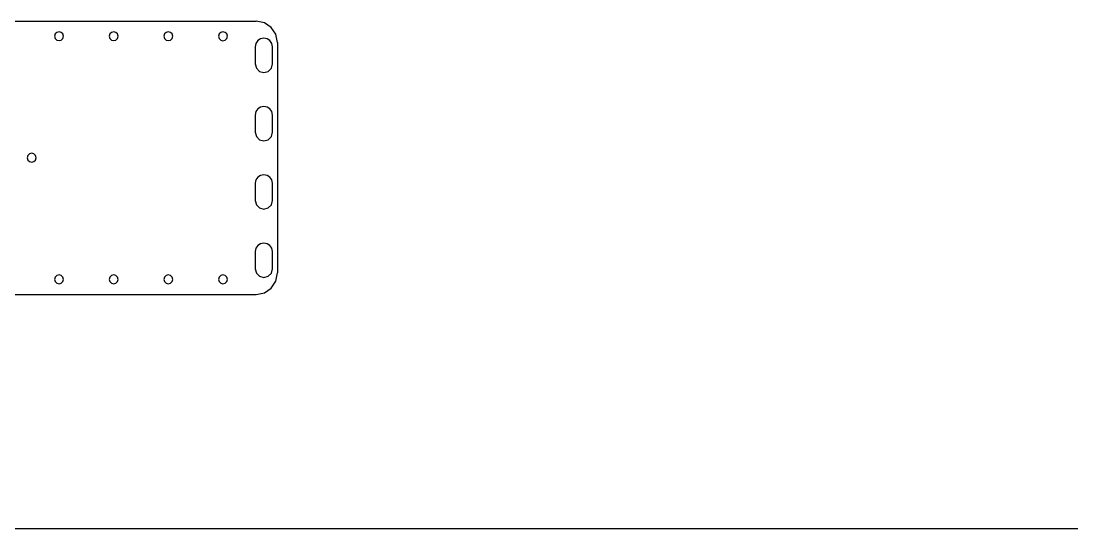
# Model space of a CAD drawing. Extents: x -257 to 298, y -311 to 343.
# Drawn here: x 111.9 to 250.6, y 160.2 to 226.8 of the extents above; entities that cross this region are included whole.
import ezdxf

# ---------------------------------------------------------------- set-up
doc = ezdxf.new("R2010")
doc.units = 0

msp = doc.modelspace()

# ---------------------------------------------------------------- linework, layer by layer
at = {"layer": 'Layer 1'}
for p, q in [((83.9002, 226.753), (142.772, 226.753)), ((143.870322, 226.530433), (142.77179, 226.75222)), ((144.767394, 225.925607), (143.870322, 226.530433)), ((116.413868, 225.0691), (116.3356, 224.777)), ((116.3356, 224.777), (116.413868, 224.4849)), ((116.6277, 225.282932), (116.413868, 225.0691)), ((116.9198, 225.3612), (116.6277, 225.282932)), ((117.2119, 225.282932), (116.9198, 225.3612)), ((117.425732, 225.0691), (117.2119, 225.282932)), ((117.504, 224.777), (117.425732, 225.0691)), ((117.425732, 224.4849), (117.504, 224.777)), ((117.504, 224.777), (117.504, 224.777)), ((123.582868, 225.0691), (123.5046, 224.777)), ((123.5046, 224.777), (123.582868, 224.4849)), ((123.7967, 225.282932), (123.582868, 225.0691)), ((124.0888, 225.3612), (123.7967, 225.282932)), ((124.3809, 225.282932), (124.0888, 225.3612)), ((124.594732, 225.0691), (124.3809, 225.282932)), ((124.673, 224.777), (124.594732, 225.0691)), ((124.594732, 224.4849), (124.673, 224.777)), ((124.673, 224.777), (124.673, 224.777)), ((130.750868, 225.0691), (130.6726, 224.777)), ((130.6726, 224.777), (130.750868, 224.4849)), ((130.9647, 225.282932), (130.750868, 225.0691)), ((131.2568, 225.3612), (130.9647, 225.282932)), ((131.5489, 225.282932), (131.2568, 225.3612)), ((131.762732, 225.0691), (131.5489, 225.282932)), ((131.841, 224.777), (131.762732, 225.0691)), ((131.762732, 224.4849), (131.841, 224.777)), ((131.841, 224.777), (131.841, 224.777)), ((137.919507, 225.069557), (137.8416, 224.777)), ((137.8416, 224.777), (137.919507, 224.484443)), ((138.133388, 225.283834), (137.919507, 225.069557)), ((138.4258, 225.362282), (138.133388, 225.283834)), ((138.718212, 225.283834), (138.4258, 225.362282)), ((138.932093, 225.069557), (138.718212, 225.283834)), ((139.01, 224.777), (138.932093, 225.069557)), ((138.932093, 224.484443), (139.01, 224.777)), ((139.01, 224.777), (139.01, 224.777)), ((145.372217, 225.028533), (144.767394, 225.925607)), ((145.594, 223.93), (145.372217, 225.028533)), ((116.413868, 224.4849), (116.6277, 224.271068)), ((116.6277, 224.271068), (116.9198, 224.1928)), ((116.9198, 224.1928), (117.2119, 224.271068)), ((117.2119, 224.271068), (117.425732, 224.4849)), ((123.582868, 224.4849), (123.7967, 224.271068)), ((123.7967, 224.271068), (124.0888, 224.1928)), ((124.0888, 224.1928), (124.3809, 224.271068)), ((124.3809, 224.271068), (124.594732, 224.4849)), ((130.750868, 224.4849), (130.9647, 224.271068)), ((130.9647, 224.271068), (131.2568, 224.1928)), ((131.2568, 224.1928), (131.5489, 224.271068)), ((131.5489, 224.271068), (131.762732, 224.4849)), ((137.919507, 224.484443), (138.133388, 224.270166)), ((138.133388, 224.270166), (138.4258, 224.191718)), ((138.4258, 224.191718), (138.718212, 224.270166)), ((138.718212, 224.270166), (138.932093, 224.484443)), ((142.673, 223.401), (142.673, 221.143)), ((142.761934, 223.840415), (142.67322, 223.401)), ((143.003864, 224.199246), (142.761934, 223.840415)), ((143.362695, 224.441176), (143.003864, 224.199246)), ((143.80211, 224.52989), (143.362695, 224.441176)), ((144.241525, 224.441176), (143.80211, 224.52989)), ((144.600356, 224.199246), (144.241525, 224.441176)), ((144.842286, 223.840415), (144.600356, 224.199246)), ((144.931, 223.401), (144.842286, 223.840415)), ((144.931, 221.143), (144.931, 223.401)), ((145.594, 223.93), (145.594, 193.733)), ((142.673, 221.143), (142.824243, 220.578555)), ((142.824243, 220.578555), (143.237445, 220.165353)), ((144.366335, 220.165353), (144.779537, 220.578555)), ((144.779537, 220.578555), (144.93078, 221.143)), ((143.237445, 220.165353), (143.80189, 220.01411)), ((143.80189, 220.01411), (144.366335, 220.165353)), ((143.003864, 215.239246), (142.761934, 214.880415)), ((143.362695, 215.481176), (143.003864, 215.239246)), ((143.80211, 215.56989), (143.362695, 215.481176)), ((144.241525, 215.481176), (143.80211, 215.56989)), ((144.600356, 215.239246), (144.241525, 215.481176)), ((144.842286, 214.880415), (144.600356, 215.239246)), ((142.673, 214.441), (142.673, 212.183)), ((142.761934, 214.880415), (142.67322, 214.441)), ((144.931, 214.441), (144.842286, 214.880415)), ((144.931, 212.183), (144.931, 214.441)), ((142.673, 212.183), (142.824243, 211.618555)), ((144.779537, 211.618555), (144.93078, 212.183)), ((142.824243, 211.618555), (143.237445, 211.205353)), ((143.237445, 211.205353), (143.80189, 211.05411)), ((143.80189, 211.05411), (144.366335, 211.205353)), ((144.366335, 211.205353), (144.779537, 211.618555)), ((113.3358, 209.4152), (113.0437, 209.336932)), ((113.6279, 209.336932), (113.3358, 209.4152)), ((112.829868, 209.1231), (112.7516, 208.831)), ((112.7516, 208.831), (112.829868, 208.5389)), ((113.0437, 209.336932), (112.829868, 209.1231)), ((112.829868, 208.5389), (113.0437, 208.325068)), ((113.0437, 208.325068), (113.3358, 208.2468)), ((113.3358, 208.2468), (113.6279, 208.325068)), ((113.841732, 209.1231), (113.6279, 209.336932)), ((113.6279, 208.325068), (113.841732, 208.5389)), ((113.92, 208.831), (113.841732, 209.1231)), ((113.841732, 208.5389), (113.92, 208.831)), ((113.92, 208.831), (113.92, 208.831)), ((142.673, 205.48), (142.673, 203.222)), ((142.761934, 205.919415), (142.67322, 205.48)), ((143.003864, 206.278246), (142.761934, 205.919415)), ((143.362695, 206.520176), (143.003864, 206.278246)), ((143.80211, 206.60889), (143.362695, 206.520176)), ((144.241525, 206.520176), (143.80211, 206.60889)), ((144.600356, 206.278246), (144.241525, 206.520176)), ((144.842286, 205.919415), (144.600356, 206.278246)), ((144.931, 205.48), (144.842286, 205.919415)), ((144.931, 203.222), (144.931, 205.48)), ((142.673, 203.222), (142.824243, 202.657555)), ((142.824243, 202.657555), (143.237445, 202.244353)), ((144.366335, 202.244353), (144.779537, 202.657555)), ((144.779537, 202.657555), (144.93078, 203.222)), ((143.237445, 202.244353), (143.80189, 202.09311)), ((143.80189, 202.09311), (144.366335, 202.244353)), ((142.761934, 196.959415), (142.67322, 196.52)), ((143.003864, 197.318246), (142.761934, 196.959415)), ((143.362695, 197.560176), (143.003864, 197.318246)), ((143.80211, 197.64889), (143.362695, 197.560176)), ((144.241525, 197.560176), (143.80211, 197.64889)), ((144.600356, 197.318246), (144.241525, 197.560176)), ((144.842286, 196.959415), (144.600356, 197.318246)), ((144.931, 196.52), (144.842286, 196.959415)), ((142.673, 196.52), (142.673, 194.262)), ((144.931, 194.262), (144.931, 196.52)), ((142.673, 194.262), (142.824243, 193.697555)), ((144.779537, 193.697555), (144.93078, 194.262)), ((116.413868, 193.1781), (116.3356, 192.886)), ((116.3356, 192.886), (116.413868, 192.5939)), ((116.6277, 193.391932), (116.413868, 193.1781)), ((116.9198, 193.4702), (116.6277, 193.391932)), ((117.2119, 193.391932), (116.9198, 193.4702)), ((117.425732, 193.1781), (117.2119, 193.391932)), ((117.504, 192.886), (117.425732, 193.1781)), ((117.425732, 192.5939), (117.504, 192.886)), ((117.504, 192.886), (117.504, 192.886)), ((123.582868, 193.1781), (123.5046, 192.886)), ((123.5046, 192.886), (123.582868, 192.5939)), ((123.7967, 193.391932), (123.582868, 193.1781)), ((124.0888, 193.4702), (123.7967, 193.391932)), ((124.3809, 193.391932), (124.0888, 193.4702)), ((124.594732, 193.1781), (124.3809, 193.391932)), ((124.673, 192.886), (124.594732, 193.1781)), ((124.594732, 192.5939), (124.673, 192.886)), ((124.673, 192.886), (124.673, 192.886)), ((130.750868, 193.1781), (130.6726, 192.886)), ((130.6726, 192.886), (130.750868, 192.5939)), ((130.9647, 193.391932), (130.750868, 193.1781)), ((131.2568, 193.4702), (130.9647, 193.391932)), ((131.5489, 193.391932), (131.2568, 193.4702)), ((131.762732, 193.1781), (131.5489, 193.391932)), ((131.841, 192.886), (131.762732, 193.1781)), ((131.762732, 192.5939), (131.841, 192.886)), ((131.841, 192.886), (131.841, 192.886)), ((137.919507, 193.178557), (137.8416, 192.886)), ((137.8416, 192.886), (137.919507, 192.593443)), ((138.133388, 193.392834), (137.919507, 193.178557)), ((138.4258, 193.471282), (138.133388, 193.392834)), ((138.718212, 193.392834), (138.4258, 193.471282)), ((138.932093, 193.178557), (138.718212, 193.392834)), ((139.01, 192.886), (138.932093, 193.178557)), ((138.932093, 192.593443), (139.01, 192.886)), ((139.01, 192.886), (139.01, 192.886)), ((142.824243, 193.697555), (143.237445, 193.284353)), ((143.237445, 193.284353), (143.80189, 193.13311)), ((143.80189, 193.13311), (144.366335, 193.284353)), ((144.366335, 193.284353), (144.779537, 193.697555)), ((145.372427, 192.633687), (145.59421, 193.73222)), ((116.413868, 192.5939), (116.6277, 192.380068)), ((116.6277, 192.380068), (116.9198, 192.3018)), ((116.9198, 192.3018), (117.2119, 192.380068)), ((117.2119, 192.380068), (117.425732, 192.5939)), ((123.582868, 192.5939), (123.7967, 192.380068)), ((123.7967, 192.380068), (124.0888, 192.3018)), ((124.0888, 192.3018), (124.3809, 192.380068)), ((124.3809, 192.380068), (124.594732, 192.5939)), ((130.750868, 192.5939), (130.9647, 192.380068)), ((130.9647, 192.380068), (131.2568, 192.3018)), ((131.2568, 192.3018), (131.5489, 192.380068)), ((131.5489, 192.380068), (131.762732, 192.5939)), ((137.919507, 192.593443), (138.133388, 192.379166)), ((138.133388, 192.379166), (138.4258, 192.300718)), ((138.4258, 192.300718), (138.718212, 192.379166)), ((138.718212, 192.379166), (138.932093, 192.593443)), ((143.870532, 191.131787), (144.767604, 191.736613)), ((144.767604, 191.736613), (145.372427, 192.633687)), ((5.04736, 190.91), (142.772, 190.91)), ((142.772, 190.91), (143.870532, 191.131787)), ((250.613, 160.156), (-250.613, 160.156))]:
    msp.add_line(p, q, dxfattribs=at)

doc.saveas('drawing.dxf')
